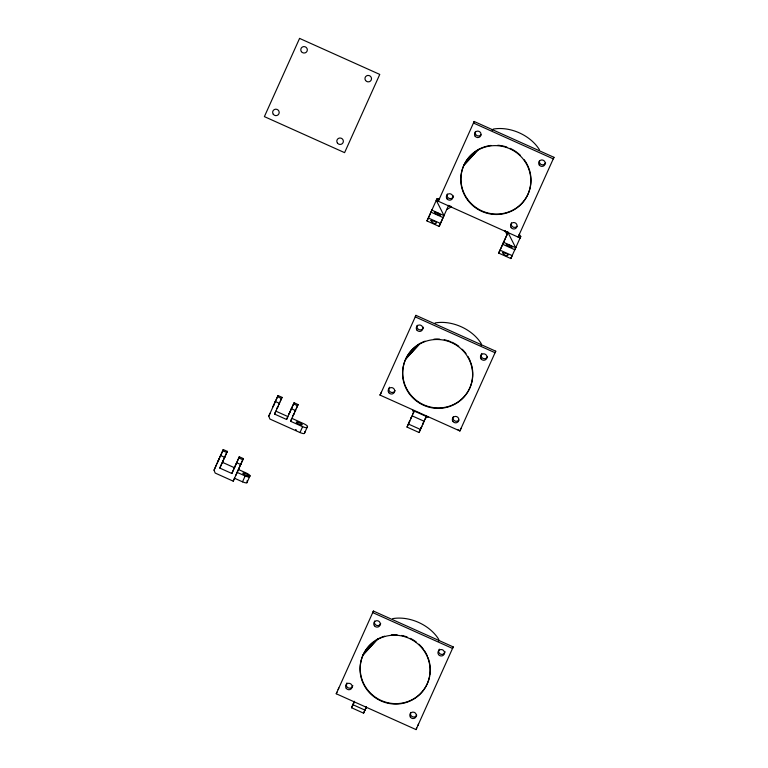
<?xml version="1.0" encoding="UTF-8"?>
<svg xmlns="http://www.w3.org/2000/svg" width="768" height="768" viewBox="0 0 768 768"><rect width="100%" height="100%" fill="white"/><g stroke="black" fill="none" stroke-linecap="round" stroke-linejoin="round"><path stroke-width="1.15" d="M438.643 641.078L438.749 639.379C429.734 624.797 409.469 615.696 392.582 618.643M481.162 345.379L481.277 343.67C472.262 329.088 451.997 319.987 435.11 322.934M221.328 454.003L223.306 449.549L214.042 470.198L215.174 473.05L233.213 481.162L243.35 458.554L240.691 464.534L236.678 462.73L236.995 461.981L236.275 463.584M224.88 456.816L227.309 451.354L219.811 468.086L231.85 473.491L239.347 456.758L237.37 461.213M281.53 398.525L277.526 396.72L278.035 395.539L282.038 397.373L280.291 401.309M282.038 397.373L274.55 414.077L286.579 419.482L294.077 402.749L298.08 404.582L296.333 408.509M298.08 404.582L290.592 421.286L302.621 426.682A4.944 1.085 24.2 0 0 307.018 427.603L307.526 426.451A4.944 1.085 24.2 0 0 303.898 423.763L291.869 418.358L290.592 421.286M419.261 432.067L419.05 432.518L407.03 427.085L408.778 423.149M419.05 432.518L420.806 428.554M366.48 706.675L363.562 713.165L351.542 707.731L354.192 701.789M363.562 713.165L366.221 707.194M214.042 470.198L216.576 464.4M217.085 463.363L218.342 460.483M219.811 468.086L222.346 462.288L234.384 467.693L231.85 473.491M233.213 481.162L234.49 478.234L242.515 481.834A4.944 1.085 24.2 0 0 246.912 482.755L250.032 475.776A4.944 1.085 24.2 0 0 246.413 473.088L238.387 469.488L235.853 475.286M307.526 426.451L304.378 433.469A4.944 1.085 24.2 0 1 299.981 432.547L269.904 419.04L268.781 416.189L270.058 413.261M274.55 414.077L275.827 411.158L287.856 416.554L286.579 419.482M246.912 482.755L247.392 481.642A4.944 1.085 24.2 0 0 246.922 480.922M250.032 475.776L249.552 476.89A4.944 1.085 24.2 0 1 245.155 475.968L237.13 472.368M291.878 407.702L294.067 402.778M304.378 433.469L304.886 432.317A4.944 1.085 24.2 0 0 304.608 431.808M427.498 219.859L427.008 220.963L439.133 226.406L444.192 215.165M431.875 210.163L444 215.606L436.291 200.352L438.864 199.987L439.536 198.432L436.963 198.797L427.008 220.963L432.067 209.722M436.963 198.797L436.291 200.352L520.099 237.994L520.781 236.448L519.312 234.336L518.64 235.882L520.099 237.994M474.154 121.478L473.472 123.024L553.277 158.87L553.958 157.315L474.154 121.478L438.298 201.254M439.613 225.302L439.133 226.406L448.598 205.354L451.613 206.707L446.736 209.52M381.331 392.304L380.083 395.117L415.939 315.35L495.744 351.187L495.072 352.733L415.267 316.896L415.939 315.35M414.048 411.485L414.451 410.554L407.03 427.085M504.97 231.197L508.176 232.109L498.73 253.114L510.845 258.557L512.198 255.619L500.083 250.176L498.73 253.114L507.197 234.25M426.077 416.88L426.49 415.958L419.501 431.52M503.779 241.872L502.723 244.31L514.838 249.754L515.904 247.315M506.986 234.758L505.171 230.755M511.334 257.453L510.845 258.557L520.781 236.448M336.24 693.763L373.421 611.05L453.216 646.896L416.045 729.6L336.24 693.763L336.922 692.208M338.131 689.558L338.803 688.013M373.421 611.05L372.739 612.605L452.544 648.442L453.216 646.896M461.107 428.208L459.888 430.963L379.882 395.03M416.045 729.6L416.717 728.054M417.907 725.462L418.579 723.907M222.998 460.982C220.56 466.358 226.723 452.707 224.237 458.189M274.406 403.661L275.693 400.771L274.963 402.374M277.334 397.162L276.058 399.994M278.765 404.688L279.706 402.566L278.976 404.179M290.448 410.861L291.734 407.971L291.005 409.574M294.806 411.888L295.747 409.776L295.018 411.379M220.022 456.893L220.963 454.781L220.234 456.384M236.65 462.778L235.709 464.87M277.949 406.464L277.008 408.586L277.738 406.973M293.99 413.674L293.05 415.786L293.77 414.182M409.824 420.845L408.883 422.957L409.603 421.354M410.64 419.059L411.581 416.947L410.851 418.55M413.002 413.827L413.77 412.109M421.853 426.25L420.912 428.362L421.642 426.758M422.669 424.464L423.61 422.352L422.88 423.955M425.03 419.232L425.798 417.514M354.326 701.501L353.414 703.546L354.451 701.27M366.355 706.906L365.453 708.941L366.144 707.414M219.552 457.901L218.256 460.79L219.322 458.448M235.594 465.11L234.298 467.99L235.027 466.387M274.282 403.891L272.995 406.781L273.725 405.178M268.781 416.189L278.026 395.568M242.515 481.834L245.155 475.968M290.323 411.101L289.037 413.981L289.766 412.378M299.981 432.547L302.621 426.682M518.093 237.091L553.958 157.315M495.744 351.187L459.888 430.963L457.997 429.744M351.523 707.77L354.288 701.654M240.278 465.389C242.784 459.878 236.592 473.587 239.04 468.192M524.208 159.725A35.165 34.31 23.6 0 1 499.834 213.917A35.165 34.31 23.6 0 1 463.901 165.206L477.437 150.394M420.029 343.392L405.686 359.078L419.501 344.102M377.501 639.091L363.158 654.787L377.789 638.928M463.901 165.206L478.522 149.357M492.115 130.282L493.315 129.072C510.202 126.125 530.467 135.216 539.482 149.808M425.606 417.917L428.496 416.861M503.587 242.314L515.712 247.757L507.984 232.55M431.002 212.16L443.126 217.603M428.362 218.026L440.486 223.469M414.24 411.043L426.278 416.448M412.099 415.843L424.128 421.248M408.403 424.051L420.432 429.456M293.568 403.93L297.571 405.725M275.376 401.52L279.389 403.325M291.418 408.73L295.43 410.525M223.286 449.578L227.299 451.382M239.328 456.787L243.341 458.582M222.787 450.73L226.8 452.534M238.829 457.939L242.842 459.734M220.646 455.53L224.65 457.334M352.915 704.707L364.944 710.112M412.454 409.661L413.578 412.512M481.008 134.851A3.293 3.216 23.6 0 1 475.44 131.434M545.626 162.979A3.293 3.216 23.6 0 1 539.366 161.078M517.037 226.272A3.293 3.216 23.6 0 1 511.469 222.854M453.552 195.936A3.293 3.216 23.6 0 1 449.395 198.48A3.293 3.216 23.6 0 1 447.302 194.045M464.371 164.198A35.165 34.31 23.6 0 1 490.992 145.44M497.856 145.258A35.165 34.31 23.6 0 1 506.842 147.072M510.048 148.33A35.165 34.31 23.6 0 1 516.979 152.419M517.872 153.12A35.165 34.31 23.6 0 1 520.445 155.405M470.803 362.602A35.165 34.31 23.6 0 1 449.798 406.051A35.165 34.31 23.6 0 1 404.995 385.075A35.165 34.31 23.6 0 1 425.04 341.174M433.92 339.187A35.165 34.31 23.6 0 1 439.651 339.13M444.182 339.744A35.165 34.31 23.6 0 1 450.797 341.741M451.843 342.192A35.165 34.31 23.6 0 1 458.765 346.291M462.24 349.277A35.165 34.31 23.6 0 1 466.003 353.597M467.894 356.438A35.165 34.31 23.6 0 1 470.41 361.546M395.107 390.614A3.293 3.216 23.6 0 1 390.403 391.997A3.293 3.216 23.6 0 1 389.539 387.197M423.485 327.206A3.293 3.216 23.6 0 1 419.318 329.741A3.293 3.216 23.6 0 1 417.226 325.306M487.421 356.851A3.293 3.216 23.6 0 1 482.707 358.234A3.293 3.216 23.6 0 1 481.843 353.434M458.832 420.144A3.293 3.216 23.6 0 1 453.254 416.726M296.323 429.955A3.293 0.73 24.2 0 1 295.555 429.581M429.686 676.109A35.165 34.31 23.6 0 1 376.618 698.035A35.165 34.31 23.6 0 1 374.496 641.069M375.427 640.435A35.165 34.31 23.6 0 1 384.662 636.173M391.392 634.886A35.165 34.31 23.6 0 1 397.123 634.829M401.654 635.443A35.165 34.31 23.6 0 1 407.194 637.027M410.352 638.381A35.165 34.31 23.6 0 1 416.237 642M418.877 644.189A35.165 34.31 23.6 0 1 423.475 649.296M424.128 650.218A35.165 34.31 23.6 0 1 427.45 656.208M427.882 657.254A35.165 34.31 23.6 0 1 429.878 675.014M380.717 623.712A3.293 3.216 23.6 0 1 376.387 625.296A3.293 3.216 23.6 0 1 374.698 621.014M352.819 685.507A3.293 3.216 23.6 0 1 348.259 687.898A3.293 3.216 23.6 0 1 347.011 682.906M445.133 651.744A3.293 3.216 23.6 0 1 440.563 654.134A3.293 3.216 23.6 0 1 439.315 649.142M416.746 715.133A3.293 3.216 23.6 0 1 412.416 716.717A3.293 3.216 23.6 0 1 410.726 712.435M299.568 38.4L264.384 116.621L344.592 152.65L379.766 74.419L299.568 38.4M430.973 220.56C434.63 226.752 440.909 221.846 430.973 220.56M502.675 252.701C506.323 258.893 512.602 253.978 502.675 252.701M365.587 80.506A3.293 3.216 23.6 0 0 371.242 79.987A3.293 3.216 23.6 0 0 367.872 75.427A3.293 3.216 23.6 0 0 365.587 80.506M273.274 114.269A3.293 3.216 23.6 0 0 278.928 113.75A3.293 3.216 23.6 0 0 275.558 109.19A3.293 3.216 23.6 0 0 273.274 114.269M301.411 51.667A3.293 3.216 23.6 0 0 307.066 51.149A3.293 3.216 23.6 0 0 303.696 46.589A3.293 3.216 23.6 0 0 301.411 51.667M337.44 143.088A3.293 3.216 23.6 0 0 343.094 142.57A3.293 3.216 23.6 0 0 339.725 138.01A3.293 3.216 23.6 0 0 337.44 143.088M475.123 136.205A3.293 3.216 23.6 0 0 480.778 135.686A3.293 3.216 23.6 0 0 477.408 131.126A3.293 3.216 23.6 0 0 475.123 136.205M539.29 165.043A3.293 3.216 23.6 0 0 544.944 164.525A3.293 3.216 23.6 0 0 541.574 159.965A3.293 3.216 23.6 0 0 539.29 165.043M511.152 227.626A3.293 3.216 23.6 0 0 516.806 227.107A3.293 3.216 23.6 0 0 513.437 222.538A3.293 3.216 23.6 0 0 511.152 227.626M446.986 198.806A3.293 3.216 23.6 0 0 452.64 198.288A3.293 3.216 23.6 0 0 449.27 193.728A3.293 3.216 23.6 0 0 446.986 198.806M467.558 199.949A35.165 34.31 23.6 0 0 527.866 194.467A35.165 34.31 23.6 0 0 491.933 145.757A35.165 34.31 23.6 0 0 467.558 199.949M435.197 213.274A3.293 0.73 24.2 0 0 440.352 215.242A3.293 0.73 24.2 0 0 437.03 212.765A3.293 0.73 24.2 0 0 435.197 213.274M506.89 245.414A3.293 0.73 24.2 0 0 512.045 247.373A3.293 0.73 24.2 0 0 508.723 244.906A3.293 0.73 24.2 0 0 506.89 245.414M409.354 393.821A35.165 34.31 23.6 0 0 469.661 388.339A35.165 34.31 23.6 0 0 433.728 339.629A35.165 34.31 23.6 0 0 409.354 393.821M452.938 421.488A3.293 3.216 23.6 0 0 458.592 420.979A3.293 3.216 23.6 0 0 455.222 416.41A3.293 3.216 23.6 0 0 452.938 421.488M416.909 330.077A3.293 3.216 23.6 0 0 422.563 329.558A3.293 3.216 23.6 0 0 419.194 324.989A3.293 3.216 23.6 0 0 416.909 330.077M481.085 358.915A3.293 3.216 23.6 0 0 486.739 358.397A3.293 3.216 23.6 0 0 483.37 353.827A3.293 3.216 23.6 0 0 481.085 358.915M388.781 392.678A3.293 3.216 23.6 0 0 394.435 392.16A3.293 3.216 23.6 0 0 391.066 387.59A3.293 3.216 23.6 0 0 388.781 392.678M296.918 422.938A3.293 0.73 24.2 0 0 302.083 424.896A3.293 0.73 24.2 0 0 298.752 422.429A3.293 0.73 24.2 0 0 296.918 422.938M243.456 474.019A3.293 0.73 24.2 0 0 248.621 475.987A3.293 0.73 24.2 0 0 245.29 473.52A3.293 0.73 24.2 0 0 243.456 474.019M410.419 717.197A3.293 3.216 23.6 0 0 416.074 716.678A3.293 3.216 23.6 0 0 412.704 712.118A3.293 3.216 23.6 0 0 410.419 717.197M366.826 689.53A35.165 34.31 23.6 0 0 427.133 684.038A35.165 34.31 23.6 0 0 391.2 635.328A35.165 34.31 23.6 0 0 366.826 689.53M346.253 688.378A3.293 3.216 23.6 0 0 351.907 687.869A3.293 3.216 23.6 0 0 348.538 683.299A3.293 3.216 23.6 0 0 346.253 688.378M374.39 625.776A3.293 3.216 23.6 0 0 380.035 625.267A3.293 3.216 23.6 0 0 376.675 620.698A3.293 3.216 23.6 0 0 374.39 625.776M438.557 654.614A3.293 3.216 23.6 0 0 444.211 654.106A3.293 3.216 23.6 0 0 440.842 649.536A3.293 3.216 23.6 0 0 438.557 654.614"/></g></svg>
